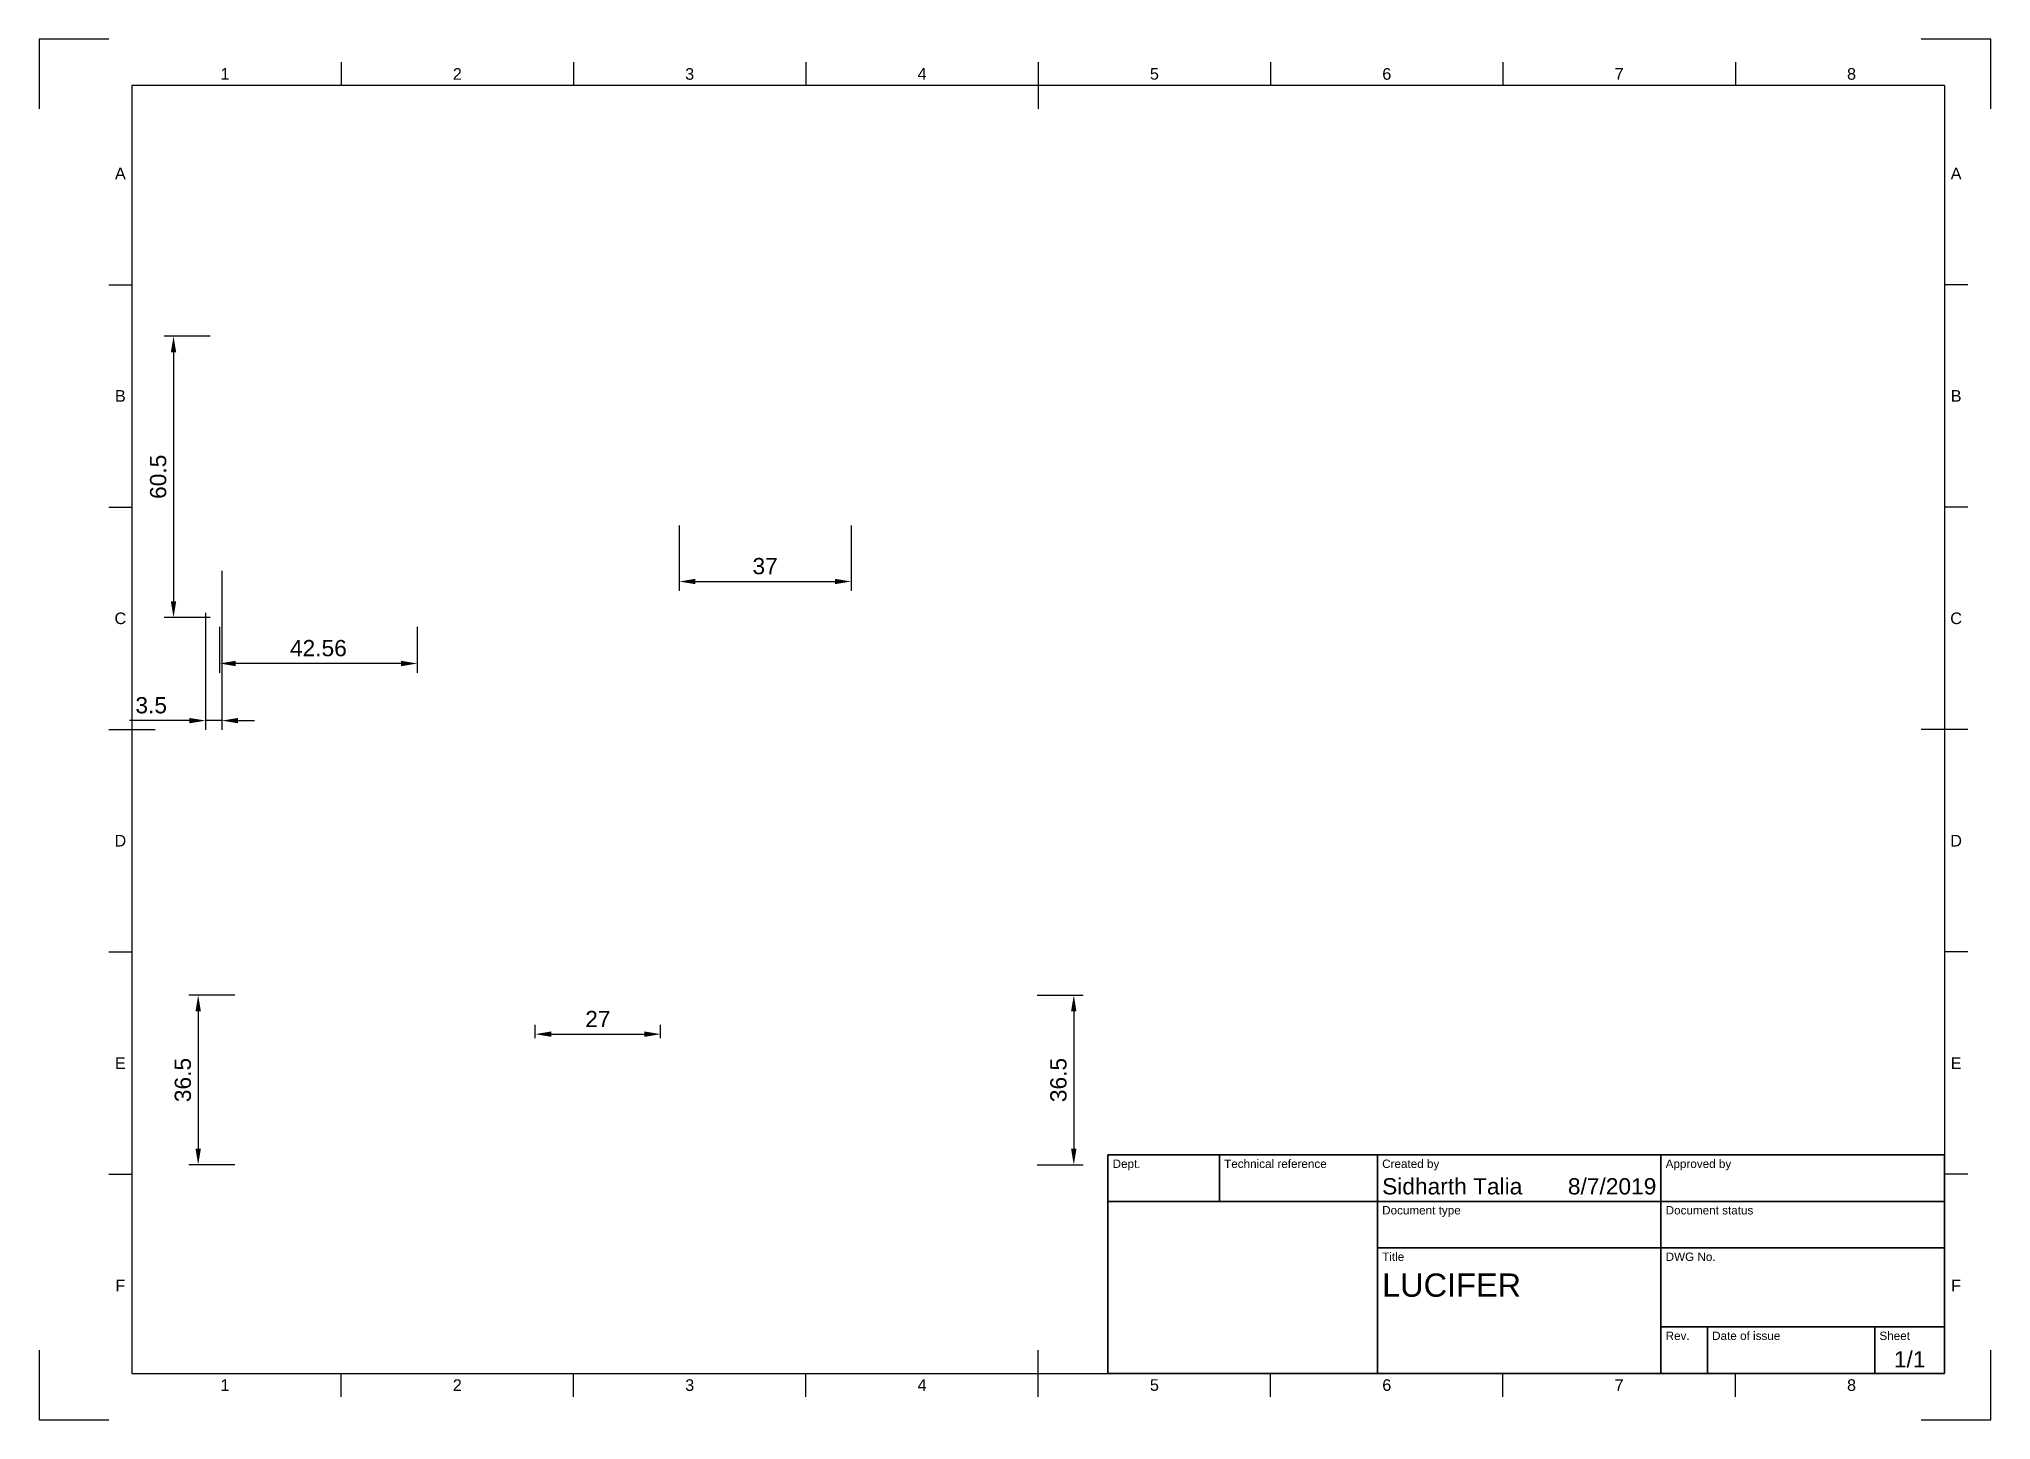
# Paper-space layout 'Sheet1' of a CAD drawing. Header units: millimetres. Extents: x 0 to 420, y 0 to 297.
import ezdxf
from ezdxf.enums import TextEntityAlignment as Align

# ---------------------------------------------------------------- set-up
doc = ezdxf.new("R2010")
doc.units = ezdxf.units.MM
doc.header["$LTSCALE"] = 0.75
for name, color, linetype, lineweight in [('Border', 7, 'Continuous', 25), ('Dimensions', 7, 'Continuous', 25), ('TitleBlock', 7, 'Continuous', 35)]:
    doc.layers.add(name, color=color, linetype=linetype, lineweight=lineweight)
doc.styles.add('FusionTitle', font='')
doc.styles.get("Standard").update_dxf_attribs({"font": 'arial.ttf'})
doc.styles.get('FusionTitle').set_extended_font_data('Arial Unicode MS')
doc.dimstyles.new('ISO-25', dxfattribs={"dimtxt": 3.5, "dimasz": 3.5, "dimexe": 2, "dimexo": 2, "dimgap": 1.5, "dimtad": 1, "dimzin": 12, "dimdsep": 46, "dimtxsty": 'Standard', "dimcen": 0, "dimclrd": 256, "dimclre": 256, "dimclrt": 256, "dimazin": 3, "dimtp": 0.1, "dimtm": 0.1, "dimtfac": 0.714, "dimtmove": 0, "dimatfit": 3, "dimfxl": 1, "dimtzin": 12, "dimarcsym": 0})

# ---------------------------------------------------------------- blocks, each defined once
blk = doc.blocks.new('ISO_A3_SHEET')
at = {"layer": 'Border'}
for p, q in [((15, 297), (0, 297)), ((0, 297), (0, 282)), ((420, 297), (405, 297)), ((420, 282), (420, 297)), ((65, 292), (65, 287)), ((115, 292), (115, 287)), ((165, 292), (165, 287)), ((215, 292), (215, 282)), ((265, 292), (265, 287)), ((315, 292), (315, 287)), ((365, 292), (365, 287)), ((410, 287), (20, 287)), ((20, 287), (20, 10)), ((410, 287), (410, 10)), ((15, 244.16666), (20, 244.16666)), ((415, 244.16666), (410, 244.16666)), ((15, 196.33333), (20, 196.33333)), ((415, 196.33333), (410, 196.33333)), ((15, 148.5), (25, 148.5)), ((415, 148.5), (405, 148.5)), ((15, 100.66667), (20, 100.66667)), ((415, 100.66667), (410, 100.66667)), ((15, 52.83334), (20, 52.83334)), ((415, 52.83334), (410, 52.83334)), ((0, 15), (0, 0)), ((215, 5), (215, 15)), ((420, 0), (420, 15)), ((20, 10), (410, 10)), ((65, 5), (65, 10)), ((115, 5), (115, 10)), ((165, 5), (165, 10)), ((265, 5), (265, 10)), ((315, 5), (315, 10)), ((365, 5), (365, 10)), ((0, 0), (15, 0)), ((405, 0), (420, 0))]:
    blk.add_line(p, q, dxfattribs=at)
at = {"layer": 'Border', "style": 'FusionTitle'}
for s, p in [('1', (40, 289.5)), ('2', (90, 289.5)), ('3', (140, 289.5)), ('4', (190, 289.5)), ('5', (240, 289.5)), ('6', (290, 289.5)), ('7', (340, 289.5)), ('8', (390, 289.5)), ('A', (17.5, 268.08333)), ('A', (412.5, 268.08333)), ('B', (17.5, 220.25)), ('B', (412.5, 220.25)), ('C', (17.5, 172.41667)), ('C', (412.5, 172.41667)), ('D', (17.5, 124.58334)), ('D', (412.5, 124.58334)), ('E', (17.5, 76.75001)), ('E', (412.5, 76.75001)), ('F', (17.5, 28.91668)), ('F', (412.5, 28.91668)), ('1', (40, 7.5)), ('2', (90, 7.5)), ('3', (140, 7.5)), ('4', (190, 7.5)), ('5', (240, 7.5)), ('6', (290, 7.5)), ('7', (340, 7.5)), ('8', (390, 7.5))]:
    blk.add_text(s, height=2.5, dxfattribs=at).set_placement(p, align=Align.MIDDLE)
blk = doc.blocks.new('ISO_TITLEBLOCK')
at = {"layer": 'TitleBlock'}
for p, q in [((0, 47), (-180, 47)), ((-180, 47), (-180, 0)), ((-156, 37), (-156, 47)), ((-122, 0), (-122, 47)), ((-61, 0), (-61, 47)), ((0, 0), (0, 47)), ((-180, 37), (0, 37)), ((-122, 27), (0, 27)), ((-61, 10), (0, 10)), ((-51, 0), (-51, 10)), ((-15, 0), (-15, 10)), ((-180, 0), (0, 0))]:
    blk.add_line(p, q, dxfattribs=at)
at = {"layer": 'TitleBlock', "style": 'FusionTitle'}
for s, p in [('Dept.', (-179, 46)), ('Technical reference', (-155, 46)), ('Created by', (-121, 46)), ('Approved by', (-60, 46)), ('Document type', (-121, 36)), ('Document status', (-60, 36)), ('Title', (-121, 26)), ('DWG No.', (-60, 26)), ('Rev.', (-60, 9)), ('Date of issue', (-50, 9)), ('Sheet', (-14, 9))]:
    blk.add_text(s, height=1.8, dxfattribs=at).set_placement(p, align=Align.TOP_LEFT)
for tag, p, height in [('DEPT', (-179, 38.5), 3.5), ('TECHNICAL_REFERENCE', (-155, 38.5), 3.5), ('CREATED_BY', (-121, 38.5), 3.5), ('APPROVED_BY', (-60, 38.5), 3.5), ('DOCUMENT_TYPE', (-121, 28.5), 3.5), ('DOCUMENT_STATUS', (-60, 28.5), 3.5), ('TITLE_1', (-121, 16.5), 5), ('TITLE_2', (-121, 9), 5), ('TITLE_3', (-121, 1.5), 5), ('DATE_OF_ISSUE', (-50, 1.5), 3.5)]:
    blk.add_attdef(tag, p, '', height=height, dxfattribs=at)
for tag, p in [('CREATED_DATE', (-62, 38.5)), ('APPROVED_DATE', (-1, 38.5))]:
    blk.add_attdef(tag, text='', height=3.5, dxfattribs=at).set_placement(p, align=Align.RIGHT)
for tag, height, p in [('DRAWING_NUMBER', 5, (-30.5, 16.6)), ('REV', 3.5, (-56, 3.1)), ('SHEET', 3.5, (-7.5, 3.1))]:
    blk.add_attdef(tag, text='', height=height, dxfattribs=at).set_placement(p, align=Align.MIDDLE)
blk = doc.blocks.new('*D19')
at = {"layer": 'Defpoints', "color": 0, "transparency": 16777216}
for p in [(38.84, 172.6), (81.39, 172.6), (38.84, 162.7)]:
    blk.add_point(p, dxfattribs=at)
at = {"layer": 'Dimensions', "lineweight": -2, "transparency": 16777216}
for p, q in [((38.84, 170.6), (38.84, 160.7)), ((81.39, 170.6), (81.39, 160.7)), ((77.89, 162.7), (42.34, 162.7))]:
    blk.add_line(p, q, dxfattribs=at)
at = {"layer": 'Dimensions', "transparency": 16777216}
for points in [[(42.34, 163.28), (42.34, 162.11), (38.84, 162.7)], [(77.89, 163.28), (77.89, 162.11), (81.39, 162.7)]]:
    blk.add_solid(points, dxfattribs=at)
at = {"layer": 'Dimensions', "transparency": 16777216, "insert": (60.11, 165.98), "char_height": 3.5, "attachment_point": 5}
blk.add_mtext('42.56', dxfattribs=at)
blk = doc.blocks.new('*D20')
at = {"layer": 'Defpoints', "color": 0, "transparency": 16777216}
for p in [(38.84, 233.1), (28.94, 172.6), (38.84, 172.6)]:
    blk.add_point(p, dxfattribs=at)
at = {"layer": 'Dimensions', "lineweight": -2, "transparency": 16777216}
for p, q in [((36.84, 233.1), (26.94, 233.1)), ((28.94, 229.6), (28.94, 176.1)), ((36.84, 172.6), (26.94, 172.6))]:
    blk.add_line(p, q, dxfattribs=at)
at = {"layer": 'Dimensions', "transparency": 16777216}
for points in [[(28.35, 229.6), (29.52, 229.6), (28.94, 233.1)], [(28.35, 176.1), (29.52, 176.1), (28.94, 172.6)]]:
    blk.add_solid(points, dxfattribs=at)
at = {"layer": 'Dimensions', "transparency": 16777216, "insert": (25.65, 202.85), "char_height": 3.5, "attachment_point": 5, "rotation": 90}
blk.add_mtext('60.5', dxfattribs=at)
blk = doc.blocks.new('*D21')
at = {"layer": 'Defpoints', "color": 0, "transparency": 16777216}
for p in [(137.74, 194.35), (174.74, 194.35), (174.74, 180.33)]:
    blk.add_point(p, dxfattribs=at)
at = {"layer": 'Dimensions', "lineweight": -2, "transparency": 16777216}
for p, q in [((137.74, 192.35), (137.74, 178.33)), ((174.74, 192.35), (174.74, 178.33)), ((141.24, 180.33), (171.24, 180.33))]:
    blk.add_line(p, q, dxfattribs=at)
at = {"layer": 'Dimensions', "transparency": 16777216}
for points in [[(141.24, 180.91), (141.24, 179.75), (137.74, 180.33)], [(171.24, 180.91), (171.24, 179.75), (174.74, 180.33)]]:
    blk.add_solid(points, dxfattribs=at)
at = {"layer": 'Dimensions', "transparency": 16777216, "insert": (156.24, 183.62), "char_height": 3.5, "attachment_point": 5}
blk.add_mtext('37', dxfattribs=at)
blk = doc.blocks.new('*D22')
at = {"layer": 'Defpoints', "color": 0, "transparency": 16777216}
for p in [(106.75, 80.11), (133.75, 82.98), (133.75, 80.11)]:
    blk.add_point(p, dxfattribs=at)
at = {"layer": 'Dimensions', "lineweight": -2, "transparency": 16777216}
for p, q in [((106.75, 82.11), (106.75, 84.98)), ((133.75, 82.11), (133.75, 84.98)), ((110.25, 82.98), (130.25, 82.98))]:
    blk.add_line(p, q, dxfattribs=at)
at = {"layer": 'Dimensions', "transparency": 16777216}
for points in [[(110.25, 83.56), (110.25, 82.39), (106.75, 82.98)], [(130.25, 83.56), (130.25, 82.39), (133.75, 82.98)]]:
    blk.add_solid(points, dxfattribs=at)
at = {"layer": 'Dimensions', "transparency": 16777216, "insert": (120.25, 86.23), "char_height": 3.5, "attachment_point": 5}
blk.add_mtext('27', dxfattribs=at)
blk = doc.blocks.new('*D23')
at = {"layer": 'Defpoints', "color": 0, "transparency": 16777216}
for p in [(212.75, 91.36), (212.75, 54.86), (222.65, 54.86)]:
    blk.add_point(p, dxfattribs=at)
at = {"layer": 'Dimensions', "lineweight": -2, "transparency": 16777216}
for p, q in [((214.75, 91.36), (224.65, 91.36)), ((222.65, 87.86), (222.65, 58.36)), ((214.75, 54.86), (224.65, 54.86))]:
    blk.add_line(p, q, dxfattribs=at)
at = {"layer": 'Dimensions', "transparency": 16777216}
for points in [[(222.06, 87.86), (223.23, 87.86), (222.65, 91.36)], [(222.06, 58.36), (223.23, 58.36), (222.65, 54.86)]]:
    blk.add_solid(points, dxfattribs=at)
at = {"layer": 'Dimensions', "transparency": 16777216, "insert": (219.36, 73.11), "char_height": 3.5, "attachment_point": 5, "rotation": 90}
blk.add_mtext('36.5', dxfattribs=at)
blk = doc.blocks.new('*D24')
at = {"layer": 'Defpoints', "color": 0, "transparency": 16777216}
for p in [(44.15, 91.36), (34.25, 54.86), (44.15, 54.86)]:
    blk.add_point(p, dxfattribs=at)
at = {"layer": 'Dimensions', "lineweight": -2, "transparency": 16777216}
for p, q in [((42.15, 91.36), (32.25, 91.36)), ((34.25, 87.86), (34.25, 58.36)), ((42.15, 54.86), (32.25, 54.86))]:
    blk.add_line(p, q, dxfattribs=at)
at = {"layer": 'Dimensions', "transparency": 16777216}
for points in [[(33.66, 87.86), (34.83, 87.86), (34.25, 91.36)], [(33.66, 58.36), (34.83, 58.36), (34.25, 54.86)]]:
    blk.add_solid(points, dxfattribs=at)
at = {"layer": 'Dimensions', "transparency": 16777216, "insert": (30.96, 73.11), "char_height": 3.5, "attachment_point": 5, "rotation": 90}
blk.add_mtext('36.5', dxfattribs=at)
blk = doc.blocks.new('*D25')
at = {"layer": 'Defpoints', "color": 0, "transparency": 16777216}
for p in [(39.34, 184.6), (35.84, 175.6), (35.84, 150.41)]:
    blk.add_point(p, dxfattribs=at)
at = {"layer": 'Dimensions', "lineweight": -2, "transparency": 16777216}
for p, q in [((39.34, 182.6), (39.34, 148.41)), ((35.84, 173.6), (35.84, 148.41)), ((32.34, 150.41), (19.44, 150.41)), ((39.34, 150.41), (35.84, 150.41)), ((42.84, 150.41), (46.34, 150.41))]:
    blk.add_line(p, q, dxfattribs=at)
at = {"layer": 'Dimensions', "transparency": 16777216}
for points in [[(32.34, 150.99), (32.34, 149.83), (35.84, 150.41)], [(42.84, 150.99), (42.84, 149.83), (39.34, 150.41)]]:
    blk.add_solid(points, dxfattribs=at)
at = {"layer": 'Dimensions', "transparency": 16777216, "insert": (24.14, 153.7), "char_height": 3.5, "attachment_point": 5}
blk.add_mtext('3.5', dxfattribs=at)

psp = doc.layouts.new('Sheet1')

# ---------------------------------------------------------------- block references
at = {"layer": 'Border'}
psp.add_blockref('ISO_A3_SHEET', (0, 0), dxfattribs=at)
at = {"layer": 'TitleBlock'}
psp.add_blockref('ISO_TITLEBLOCK', (410, 10), dxfattribs=at).add_auto_attribs({'CREATED_DATE': '8/7/2019', 'SHEET': '1/1', 'TITLE_1': 'LUCIFER', 'CREATED_BY': 'Sidharth Talia'})

# ---------------------------------------------------------------- dimensions: what is measured, and where the dimension line sits
at = {"layer": 'Dimensions'}
for p1, p2, distance, picture, middle in [((38.837, 233.096), (38.837, 172.596), -9.899, '*D20', (25.65, 202.846)), ((81.3918, 172.5962), (38.8365, 172.5962), 9.8995, '*D19', (60.1142, 165.9837)), ((44.147, 91.363), (44.147, 54.863), -9.899, '*D24', (30.96, 73.113)), ((212.747, 91.363), (212.747, 54.863), 9.899, '*D23', (219.359, 73.113))]:
    dim = psp.add_aligned_dim(p1=p1, p2=p2, distance=distance, dimstyle='ISO-25', override={"dimlfac": -1, "dimclrd": 256, "dimclre": 256}, dxfattribs=at)
    dim.commit()
    dim.dimension.update_dxf_attribs({"geometry": picture, "text_midpoint": middle})
for base, p1, p2, picture, middle in [((174.737, 180.328), (137.737, 194.346), (174.737, 194.346), '*D21', (156.237, 183.617)), ((133.747, 82.976), (106.747, 80.113), (133.747, 80.113), '*D22', (120.247, 86.233))]:
    dim = psp.add_linear_dim(base=base, p1=p1, p2=p2, angle=180, dimstyle='ISO-25', override={"dimlfac": -1, "dimclrd": 256, "dimclre": 256}, dxfattribs=at)
    dim.commit()
    dim.dimension.update_dxf_attribs({"geometry": picture, "text_midpoint": middle})
dim = psp.add_linear_dim(base=(35.837, 150.41), p1=(39.337, 184.596), p2=(35.837, 175.596), dimstyle='ISO-25', override={"dimlfac": -1, "dimclrd": 256, "dimclre": 256}, dxfattribs=at)
dim.commit()
dim.dimension.update_dxf_attribs({"geometry": '*D25', "text_midpoint": (24.139, 153.698)})

doc.saveas('drawing.dxf')
